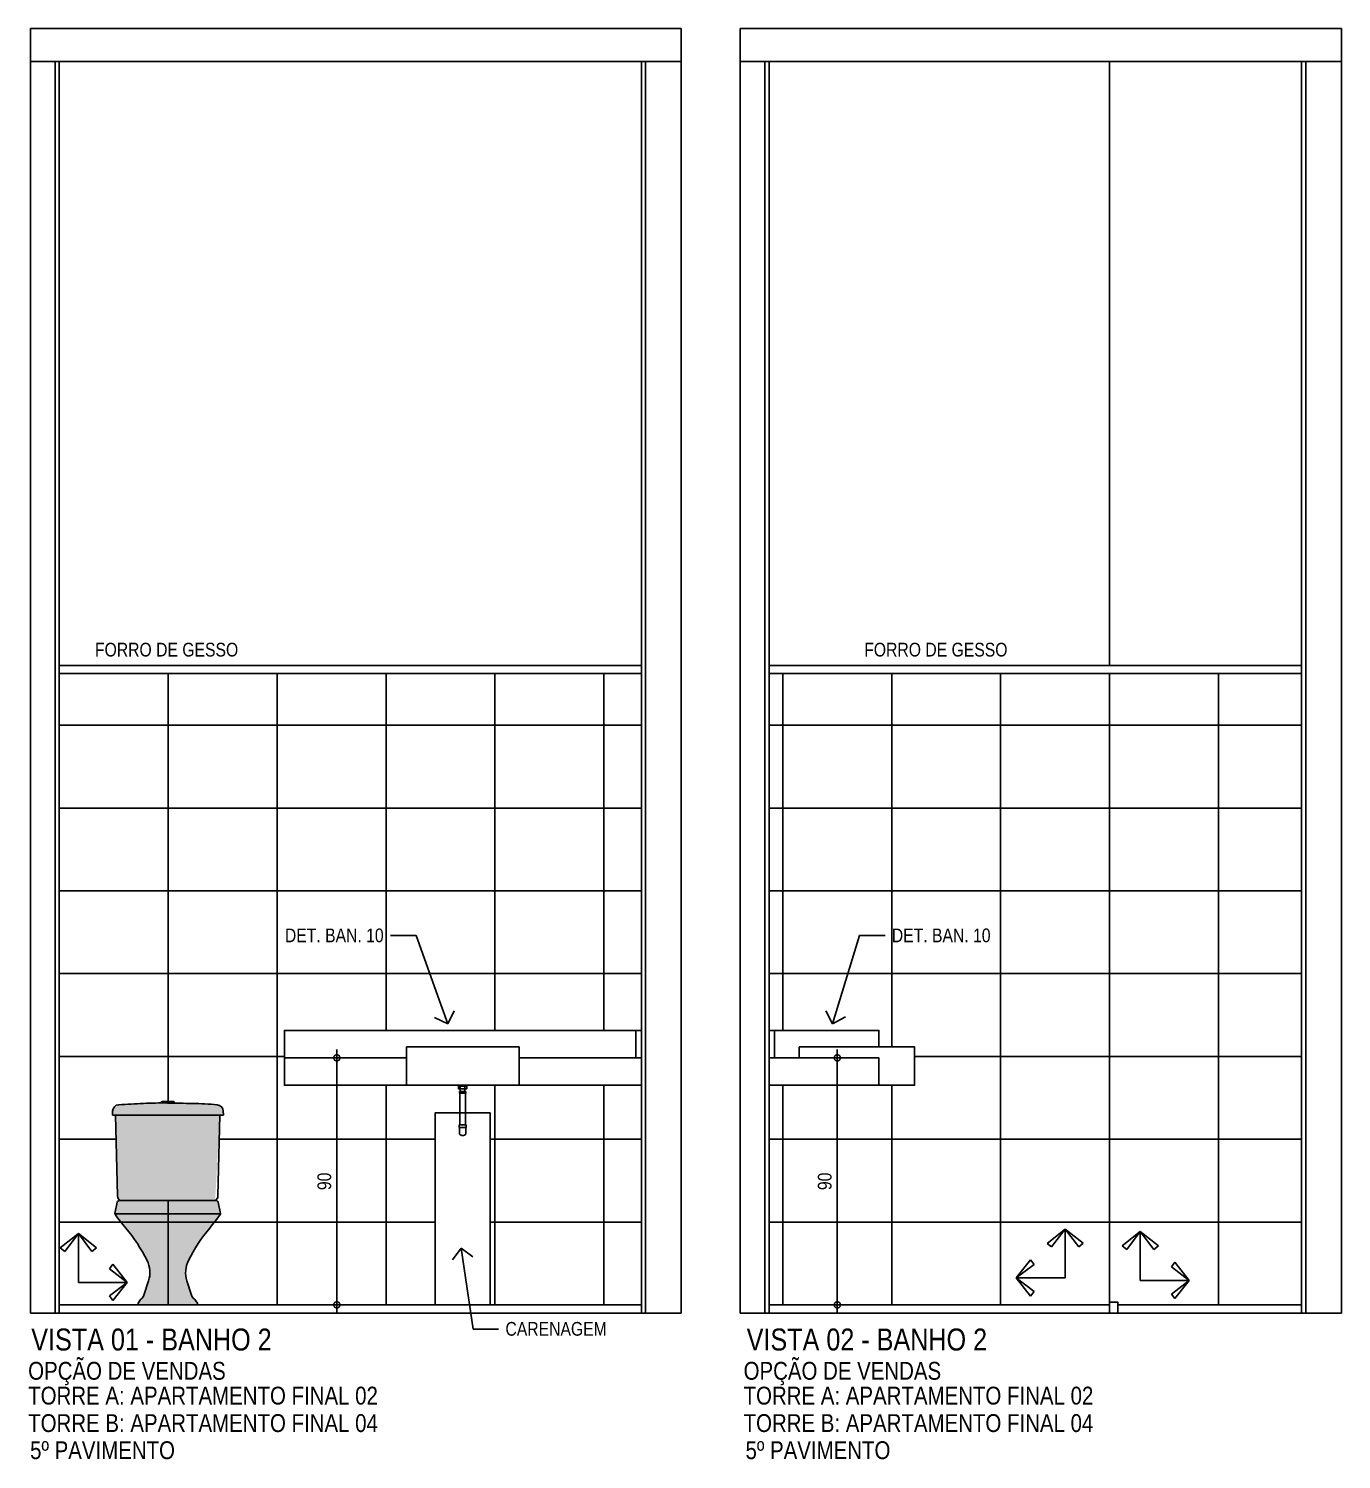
# Model space of a CAD drawing. Header units: metres. Extents: x 3 to 168, y -142 to 28.
# Drawn here: x 67.66 to 72.44, y -103.33 to -98.11 of the extents above; entities that cross this region are included whole.
import ezdxf
from ezdxf import colors
from ezdxf.entities.mleader import LeaderData, LeaderLine
from ezdxf.math import Vec2, Vec3

# ---------------------------------------------------------------- set-up
doc = ezdxf.new("R2010")
doc.units = ezdxf.units.M
doc.linetypes.add('DASHDOT', pattern=[1, 0.5, -0.25, 0, -0.25])
for name, color, linetype in [('AI-Marcenaria', 2, 'Continuous'), ('ARQ-ALV ACAB', 4, 'Continuous'), ('ARQ-ALV OSSO', 5, 'Continuous'), ('ARQ-AUX1', 1, 'Continuous'), ('ARQ-AUX2', 2, 'Continuous'), ('ARQ-CERÂMICA', 7, 'Continuous'), ('ARQ-DIM', 2, 'Continuous'), ('ARQ-SIM', 1, 'Continuous'), ('ARQ-TXT', 2, 'Continuous')]:
    doc.layers.add(name, color=color, linetype=linetype)
doc.styles.add('Adesa', font='ARIALN.TTF')
doc.dimstyles.new('ADESA 1-0025', dxfattribs={"dimtxt": 0.05, "dimasz": 0.045, "dimexe": 0.03, "dimexo": 0.04, "dimgap": 0.02, "dimtad": 1, "dimtoh": 1, "dimdec": 0, "dimlfac": 100, "dimzin": 4, "dimtxsty": 'Adesa', "dimblk": 'DOTSMALL', "dimcen": 1, "dimdle": 0.03, "dimclrd": 1, "dimclre": 1, "dimclrt": 256, "dimazin": 1, "dimtm": 1e-09, "dimtfac": 1, "dimtdec": 0, "dimtix": 1, "dimtmove": 2, "dimatfit": 0, "dimldrblk": 'DOTSMALL', "dimfxl": 0.8, "dimtvp": 2, "dimtolj": 1, "dimtzin": 0, "dimarcsym": 0})
pattern_1 = [(90, (71.5972, -102.76197), (-0.396875, 2e-17), [])]

# ---------------------------------------------------------------- blocks, each defined once
blk = doc.blocks.new('_Open90')
at = {"color": 0, "linetype": 'ByBlock', "lineweight": -2}
for p, q in [((0, 0), (-1, 0)), ((-0.5, 0.5), (0, 0)), ((0, 0), (-0.5, -0.5))]:
    blk.add_line(p, q, dxfattribs=at)
blk = doc.blocks.new('CP929_e')
h = blk.add_hatch(color=255)
h.dxf.hatch_style = 1
edge = h.paths.add_edge_path()
edge.add_line((-0.2008, 0.6911), (0.2008, 0.6911))
edge.add_line((0.2008, 0.6911), (0.2007, 0.706))
edge.add_arc((0.1775, 0.7059), 0.0232, 0.3738, 87.2297)
edge.add_arc((0.8026, 13.6236), 12.9097, 266.83094, 267.22967, ccw=False)
edge.add_arc((0.0251, -0.4194), 1.1548, 86.8309, 91.2023)
edge.add_arc((-0.2136, 10.9563), 10.2234, 270.68894, 271.20233, ccw=False)
edge.add_arc((-0.0771, -0.395), 1.1287, 90.6889, 95.2506)
edge.add_arc((-0.1791, 0.7056), 0.0234, 93.3635, 179.0318)
edge.add_line((-0.2025, 0.706), (-0.2026, 0.6928))
edge.add_line((-0.2026, 0.6928), (-0.2026, 0.6911))
edge.add_line((-0.2026, 0.6911), (-0.2008, 0.6911))
h = blk.add_hatch(color=255)
h.dxf.hatch_style = 1
h.paths.add_polyline_path([(0.19, 0.6911), (-0.19, 0.6911), (-0.183, 0.3966, 0.27163), (-0.1728, 0.38), (0.1728, 0.38, 0.27163), (0.183, 0.3966)])
edge = h.paths.add_edge_path()
edge.add_arc((0.1762, 0.3722), 0.0079, 11.5874, 90, ccw=False)
edge.add_line((0.1839, 0.3737), (0.1925, 0.3322))
edge.add_arc((0.19, 0.3317), 0.00247, -35.4858, 11.5874, ccw=False)
edge.add_arc((-0.451, 0.7887), 0.7897, 319.8958, 324.5139, ccw=False)
edge.add_arc((0.6061, -0.1016), 0.5923, 139.8961, 153.6351)
edge.add_arc((0.1638, 0.1176), 0.0987, 153.6351, 197.8396)
edge.add_line((0.0699, 0.0874), (0.0868, 0.0348))
edge.add_arc((0.1103, 0.0423), 0.0247, 197.8405, 235.7698)
edge.add_arc((0.0909, 0.0138), 0.00987, 34.0222, 55.7689, ccw=False)
edge.add_line((0.099, 0.0193), (0.1079, 0.0062))
edge.add_arc((0.1046, 0.0039), 0.00395, -90, 34.0313, ccw=False)
edge.add_line((0.1046, 0), (-0.1046, 0))
edge.add_arc((-0.1046, 0.0039), 0.00395, 145.9687, 270, ccw=False)
edge.add_line((-0.1079, 0.0062), (-0.099, 0.0193))
edge.add_arc((-0.0909, 0.0138), 0.00987, 124.2289, 145.9756, ccw=False)
edge.add_arc((-0.1103, 0.0423), 0.0247, 304.2311, 342.1604)
edge.add_line((-0.0868, 0.0348), (-0.0699, 0.0874))
edge.add_arc((-0.1638, 0.1176), 0.0987, 342.1604, 386.365)
edge.add_arc((-0.6061, -0.1016), 0.5923, 26.365, 40.1039)
edge.add_arc((0.451, 0.7887), 0.7897, 215.4858, 220.1038, ccw=False)
edge.add_arc((-0.19, 0.3317), 0.00247, 168.4116, 215.4849, ccw=False)
edge.add_line((-0.1925, 0.3322), (-0.1839, 0.3737))
edge.add_arc((-0.1762, 0.3722), 0.0079, 90, 168.4126, ccw=False)
edge.add_line((-0.1762, 0.38), (0.1762, 0.38))
edge = h.paths.add_edge_path()
edge.add_line((-0.19, 0.6911), (-0.183, 0.3966))
edge.add_arc((-0.1638, 0.3971), 0.0192, 181.3139, 242.1536)
edge = h.paths.add_edge_path()
edge.add_arc((-0.0018, -1.831), 2.5662, 89.9609, 93.9727)
edge.add_arc((-0.1782, 0.7056), 0.0234, 93.3635, 179.0318)
edge.add_line((-0.2016, 0.706), (-0.2017, 0.6928))
edge.add_arc((-0.1999, 0.6928), 0.00174, 180.2855, 270.6496)
edge.add_line((-0.1999, 0.6911), (-0.1971, 0.6911))
edge.add_line((-0.1971, 0.6911), (0.1971, 0.6911))
edge.add_line((0.1971, 0.6911), (0.1999, 0.6911))
edge.add_arc((0.1999, 0.6928), 0.00174, 269.3504, 359.7145)
edge.add_line((0.2017, 0.6928), (0.2016, 0.706))
edge.add_arc((0.1782, 0.7056), 0.0234, 0.9676, 86.6359)
edge.add_arc((0.0018, -1.8311), 2.5662, 86.0273, 90.0392)
for points in [[(-0.2008, 0.6911), (0.2008, 0.6911), (0.2007, 0.706, 0.398231), (0.1787, 0.729, -0.00174), (0.0889, 0.7337, 0.019076), (0.0009, 0.7352, -0.00224), (-0.0907, 0.7337, 0.019907), (-0.1804, 0.729, 0.39224), (-0.2025, 0.706), (-0.2026, 0.6928), (-0.2026, 0.6911)], [(0.1762, 0.38, -0.356146), (0.1839, 0.3737), (0.1925, 0.3322, -0.208334), (0.1921, 0.3302, -0.020153), (0.1531, 0.2799, 0.060019), (0.0754, 0.1614, 0.195307), (0.0699, 0.0874), (0.0868, 0.0348, 0.167025), (0.0964, 0.0219, -0.095174), (0.099, 0.0193), (0.1079, 0.0062, -0.601047), (0.1046, 0), (-0.1046, 0, -0.601047), (-0.1079, 0.0062), (-0.099, 0.0193, -0.095174), (-0.0964, 0.0219, 0.167025), (-0.0868, 0.0348), (-0.0699, 0.0874, 0.195307), (-0.0754, 0.1614, 0.060019), (-0.1531, 0.2799, -0.020153), (-0.1921, 0.3302, -0.208334), (-0.1925, 0.3322), (-0.1839, 0.3737, -0.356146), (-0.1762, 0.38)]]:
    blk.add_lwpolyline(points, format="xyb", close=True)
at = {"ltscale": 0.016708}
blk.add_lwpolyline([(-0.0237, 0.7353), (-0.0237, 0.7386, -0.407176), (-0.0218, 0.7406, -0.006022), (0, 0.7409, -0.006022), (0.0218, 0.7406, -0.407176), (0.0237, 0.7386), (0.0237, 0.7352)], format="xyb", dxfattribs=at)
for points in [[(-0.19, 0.6911), (-0.183, 0.3966, 0.27188), (-0.1728, 0.38)], [(0.1728, 0.38, 0.27188), (0.183, 0.3966), (0.19, 0.6911)]]:
    blk.add_lwpolyline(points, format="xyb")
for points in [[(-0.19, 0.6911), (0.19, 0.6911)], [(-0.19, 0.3317), (0.19, 0.3317)]]:
    blk.add_lwpolyline(points)
at = {"linetype": 'DASHDOT', "ltscale": 6.24726e-05}
blk.add_lwpolyline([(0.0866, 0.1829), (0.0866, 0.1829)], dxfattribs=at)
blk = doc.blocks.new('Seta para pag.piso')
for p, q in [((0, 0.1126), (-0.0418, 0.0796)), ((0, 0.1126), (-0.0312, 0.0715)), ((0, 0.1126), (0, 0)), ((0, 0.1126), (0.0418, 0.0795)), ((0, 0.1126), (0.0312, 0.0715)), ((-0.0418, 0.0796), (-0.0312, 0.0715)), ((0.0418, 0.0795), (0.0312, 0.0715)), ((-0.1126, 0), (-0.0795, 0.0418)), ((-0.0795, 0.0418), (-0.0715, 0.0312)), ((-0.1126, 0), (-0.0715, 0.0312)), ((-0.1126, 0), (0, 0)), ((-0.1126, 0), (-0.0796, -0.0418)), ((-0.1126, 0), (-0.0715, -0.0312)), ((-0.0796, -0.0418), (-0.0715, -0.0312))]:
    blk.add_line(p, q)
blk = doc.blocks.new('_DotSmall')
at = {"color": 0, "linetype": 'ByBlock', "const_width": 0.5}
blk.add_lwpolyline([(-0.0625, 0, 1), (0.0625, 0, 1)], format="xyb", close=True, dxfattribs=at)
blk = doc.blocks.new('*D695')
at = {"layer": 'ARQ-DIM', "color": 1, "lineweight": -2, "transparency": 16777216}
for p, q in [((68.7735, -101.862), (68.7524, -101.862)), ((68.7824, -101.832), (68.7824, -102.792)), ((68.7914, -102.762), (68.7524, -102.762))]:
    blk.add_line(p, q, dxfattribs=at)
at = {"layer": 'Defpoints', "color": 0, "transparency": 16777216}
for p in [(68.8135, -101.862), (68.7824, -102.762), (68.8314, -102.762, 0)]:
    blk.add_point(p, dxfattribs=at)
at = {"layer": 'ARQ-DIM', "color": 1, "lineweight": -2, "transparency": 16777216, "xscale": 0.045, "yscale": 0.045, "zscale": 0.045}
for p, rotation in [((68.7824, -101.862), 90), ((68.7824, -102.762), 270)]:
    blk.add_blockref('_DotSmall', p, dxfattribs=dict(at, rotation=rotation))
at = {"layer": 'ARQ-DIM', "transparency": 16777216, "insert": (68.7369, -102.312), "char_height": 0.05, "attachment_point": 5, "rotation": 90, "style": 'Adesa'}
blk.add_mtext('\\A1;90', dxfattribs=at)
blk = doc.blocks.new('*D696')
at = {"layer": 'ARQ-DIM', "color": 1, "lineweight": -2, "transparency": 16777216}
for p, q in [((70.5967, -101.862), (70.5757, -101.862)), ((70.6057, -101.832), (70.6057, -102.792)), ((70.6146, -102.762), (70.5757, -102.762))]:
    blk.add_line(p, q, dxfattribs=at)
at = {"layer": 'Defpoints', "color": 0, "transparency": 16777216}
for p in [(70.6367, -101.862), (70.6057, -102.762), (70.6546, -102.762, 0)]:
    blk.add_point(p, dxfattribs=at)
at = {"layer": 'ARQ-DIM', "color": 1, "lineweight": -2, "transparency": 16777216, "xscale": 0.045, "yscale": 0.045, "zscale": 0.045}
for p, rotation in [((70.6057, -101.862), 90), ((70.6057, -102.762), 270)]:
    blk.add_blockref('_DotSmall', p, dxfattribs=dict(at, rotation=rotation))
at = {"layer": 'ARQ-DIM', "transparency": 16777216, "insert": (70.5601, -102.312), "char_height": 0.05, "attachment_point": 5, "rotation": 90, "style": 'Adesa'}
blk.add_mtext('\\A1;90', dxfattribs=at)
blk = doc.blocks.new('AREAS MOLHADAS')
at = {"layer": 'ARQ-CERÂMICA'}
h = blk.add_hatch(dxfattribs=at)
h.set_pattern_fill('LINE', color=256, scale=0.095)
h.set_pattern_definition([(0, (67.77064, -102.76197), (0, 0.301625), [])])
h.paths.add_polyline_path([(69.8921, -100.462), (69.7765, -100.462), (67.7706, -100.462), (67.7706, -102.762), (69.1411, -102.762), (69.1411, -102.062), (69.2309, -102.062), (69.2309, -101.9911), (69.2291, -101.9911), (69.2291, -101.9746), (69.2254, -101.9746), (69.2254, -101.962), (68.591, -101.962), (68.591, -101.762), (68.611, -101.762), (69.8921, -101.762)])
h.paths.add_polyline_path([(68.3492, -102.3653), (68.3563, -102.0708), (67.9762, -102.0708), (67.9832, -102.3653, 0.27163), (67.9935, -102.3818), (68.339, -102.3818, 0.27163)], flags=16)
h.paths.add_polyline_path([(68.188, -102.0213, 0.006022), (68.1662, -102.021, 0.006022), (68.1445, -102.0213, 1.31155), (68.1445, -102.0264, -0.004514), (68.1653, -102.0267, 0.000553), (68.1879, -102.0252, 0.997352)], flags=16)
h.paths.add_polyline_path([(69.8921, -101.962), (69.8721, -101.962), (69.2556, -101.962), (69.2556, -101.9848), (69.2528, -101.9848), (69.2528, -101.9911), (69.251, -101.9911), (69.251, -102.062), (69.3411, -102.062), (69.3411, -102.762), (69.8921, -102.762)], flags=17)
h = blk.add_hatch(dxfattribs=at)
h.set_pattern_fill('LINE', color=256, scale=0.125, angle=90)
h.set_pattern_definition([(90, (67.77064, -102.76197), (-0.396875, 2e-17), [])])
h.paths.add_polyline_path([(69.8921, -100.462), (69.7765, -100.462), (67.7706, -100.462), (67.7706, -102.762), (69.1411, -102.762), (69.1411, -102.062), (69.2309, -102.062), (69.2309, -101.9911), (69.2291, -101.9911), (69.2291, -101.9848), (69.2317, -101.9746), (69.2254, -101.9746), (69.2254, -101.962), (68.591, -101.962), (68.591, -101.762), (68.611, -101.762), (69.8841, -101.762), (69.8921, -101.762)])
h.paths.add_polyline_path([(68.3492, -102.3653), (68.3563, -102.0708), (67.9762, -102.0708), (67.9832, -102.3653, 0.27163), (67.9935, -102.3818), (68.339, -102.3818, 0.27163)], flags=16)
h.paths.add_polyline_path([(68.3687, -102.0558), (68.3688, -102.0708), (67.9654, -102.0708), (67.9655, -102.0558, -0.398231), (67.9876, -102.0329, 0.00174), (68.0773, -102.0282, -0.014135), (68.1425, -102.0264), (68.1425, -102.0213, -0.006555), (68.1662, -102.021, -0.006555), (68.1899, -102.0213), (68.1899, -102.0272, 0.001639), (68.2569, -102.0282, -0.019907), (68.3467, -102.0329, -0.39224)], flags=16)
h.paths.add_polyline_path([(69.8921, -101.962), (69.8721, -101.962), (69.2556, -101.962), (69.2556, -101.9746), (69.2492, -101.9746), (69.2492, -101.9848), (69.2528, -101.9848), (69.2528, -101.9911), (69.251, -101.9911), (69.251, -102.062), (69.3411, -102.062), (69.3411, -102.762), (69.8921, -102.762)], flags=17)
h = blk.add_hatch(dxfattribs=at)
h.set_pattern_fill('LINE', color=256, scale=0.095)
h.set_pattern_definition([(0, (71.5972, -102.76197), (0, 0.301625), [])])
h.paths.add_polyline_path([(71.5972, -100.462), (70.3572, -100.462), (70.3572, -101.762), (70.3772, -101.762), (70.7572, -101.762), (70.7572, -101.822), (70.8872, -101.822), (70.8872, -101.962), (70.7572, -101.962), (70.3572, -101.962), (70.3572, -102.762), (71.5972, -102.762), (71.5972, -102.752)])
h.paths.add_polyline_path([(72.2972, -100.462), (71.5972, -100.462), (71.5972, -102.752), (71.6272, -102.752), (71.6272, -102.762), (72.2972, -102.762)])
h = blk.add_hatch(dxfattribs=at)
h.set_pattern_fill('LINE', color=256, scale=0.125, angle=90)
h.set_pattern_definition(pattern_1)
h.paths.add_polyline_path([(71.5972, -100.462), (70.3572, -100.462), (70.3572, -101.762), (70.3772, -101.762), (70.7572, -101.762), (70.7572, -101.822), (70.8872, -101.822), (70.8872, -101.962), (70.7572, -101.962), (70.3572, -101.962), (70.3572, -102.762), (71.5972, -102.762), (71.5972, -102.752)])
h = blk.add_hatch(dxfattribs=at)
h.set_pattern_fill('LINE', color=256, scale=0.125, angle=90)
h.set_pattern_definition(pattern_1)
h.paths.add_polyline_path([(72.2972, -100.462), (71.5972, -100.462), (71.5972, -102.752), (71.6272, -102.752), (71.6272, -102.762), (72.2972, -102.762)])
at = {"ltscale": 0.475, "elevation": 0}
blk.add_lwpolyline([(70.7572, -101.962), (70.7572, -101.862), (70.3728, -101.862)], dxfattribs=at)
at = {"layer": 'AI-Marcenaria', "elevation": 0}
blk.add_lwpolyline([(70.3572, -101.962), (70.7572, -101.962), (70.7572, -101.862), (70.3572, -101.862)], close=True, dxfattribs=at)
at = {"layer": 'ARQ-ALV ACAB'}
for p, q in [((67.7706, -102.792, 0), (67.7706, -98.232, 0)), ((69.8921, -102.792), (69.8921, -98.232)), ((70.3572, -102.792, 0), (70.3572, -98.232, 0)), ((72.2972, -102.792, 0), (72.2972, -98.232, 0)), ((67.7706, -102.762, 0), (69.8921, -102.762, 0)), ((70.3572, -102.762, 0), (71.5972, -102.762, 0)), ((71.6272, -102.762, 0), (72.2972, -102.762, 0))]:
    blk.add_line(p, q, dxfattribs=at)
at = {"layer": 'ARQ-ALV ACAB', "elevation": 0}
blk.add_lwpolyline([(71.5972, -102.752), (71.6272, -102.752), (71.6272, -102.792), (71.5972, -102.792)], close=True, dxfattribs=at)
at = {"layer": 'ARQ-ALV OSSO'}
for p, q in [((67.6656, -102.792, 0), (67.6656, -98.232, 0)), ((67.7556, -102.792, 0), (67.7556, -98.232, 0)), ((69.9071, -102.792), (69.9071, -98.232)), ((70.037, -102.792), (70.037, -98.232)), ((70.2522, -102.792, 0), (70.2522, -98.232, 0)), ((70.3422, -102.792, 0), (70.3422, -98.232, 0)), ((72.3122, -102.792, 0), (72.3122, -98.232, 0)), ((72.4421, -102.792, 0), (72.4421, -98.232, 0)), ((67.6656, -102.792, 0), (70.037, -102.792)), ((70.2522, -102.792, 0), (72.4421, -102.792, 0))]:
    blk.add_line(p, q, dxfattribs=at)
at = {"layer": 'ARQ-AUX1'}
for p, q in [((67.7706, -100.432, 0), (69.8921, -100.432)), ((70.3572, -100.432, 0), (72.2972, -100.432, 0)), ((67.7706, -100.462, 0), (69.8921, -100.462)), ((70.3572, -100.462, 0), (72.2972, -100.462, 0))]:
    blk.add_line(p, q, dxfattribs=at)
blk.add_lwpolyline([(69.7765, -100.462), (69.8921, -100.462)], dxfattribs=at)
blk.add_lwpolyline([(69.3411, -102.062), (69.1411, -102.062), (69.1411, -102.762), (69.3411, -102.762)], close=True, dxfattribs=at)
at = {"layer": 'ARQ-AUX2'}
for p, q in [((70.037, -98.112), (67.6656, -98.112, 0)), ((72.4421, -98.112, 0), (70.2522, -98.112, 0)), ((70.037, -98.232), (67.6656, -98.232, 0)), ((72.4421, -98.232, 0), (70.2522, -98.232, 0)), ((71.5972, -100.432, 0), (71.5972, -98.232, 0)), ((71.5972, -102.762, 0), (71.5972, -100.462, 0)), ((69.8841, -101.762, 0), (68.6092, -101.762)), ((69.0361, -101.862), (68.591, -101.862)), ((69.4461, -101.822), (69.0361, -101.822)), ((69.0361, -101.962), (69.0361, -101.822)), ((69.4461, -101.962), (69.4461, -101.822)), ((69.8921, -101.862, 0), (69.4461, -101.862)), ((69.8921, -101.962, 0), (68.591, -101.962)), ((69.2556, -101.9651), (69.2254, -101.9651)), ((69.2254, -101.9651), (69.2254, -101.9746)), ((69.2268, -101.962), (69.2268, -101.9651)), ((69.2317, -101.9651), (69.2317, -101.9746)), ((69.2492, -101.9651), (69.2492, -101.9746)), ((69.2543, -101.962), (69.2543, -101.9651)), ((69.2556, -101.9651), (69.2556, -101.9746)), ((69.2556, -101.9746), (69.2254, -101.9746)), ((69.2291, -101.9848), (69.2291, -101.9911)), ((69.2528, -101.9848), (69.2291, -101.9848)), ((69.2528, -101.9911), (69.2291, -101.9911)), ((69.2309, -101.9911), (69.2309, -102.1063)), ((69.2317, -101.9746), (69.2317, -101.9852)), ((69.2492, -101.9746), (69.2492, -101.9848)), ((69.251, -101.9911), (69.251, -102.1063)), ((69.2528, -101.9848), (69.2528, -101.9911)), ((69.2284, -102.1063), (69.2284, -102.1158)), ((69.2536, -102.1063), (69.2284, -102.1063)), ((69.2536, -102.1158), (69.2284, -102.1158)), ((69.2293, -102.1158), (69.2293, -102.1406)), ((69.2524, -102.1158), (69.2524, -102.1406)), ((69.2536, -102.1063), (69.2536, -102.1158))]:
    blk.add_line(p, q, dxfattribs=at)
at = {"layer": 'ARQ-AUX2', "elevation": 0}
for points in [[(67.6656, -98.112), (67.6656, -98.232)], [(70.2522, -98.112), (70.2522, -98.232)], [(72.4421, -98.112), (72.4421, -98.232)], [(69.8721, -101.962), (69.8921, -101.962), (69.8921, -101.762), (69.8721, -101.762), (69.8721, -101.862)], [(70.5922, -101.862), (70.5922, -101.862), (70.3572, -101.862), (70.3572, -101.762), (70.4107, -101.762)], [(70.3772, -101.762), (70.7572, -101.762), (70.7572, -101.822)], [(70.4672, -101.862), (70.4672, -101.822), (70.8872, -101.822), (70.8872, -101.962), (70.7572, -101.962)]]:
    blk.add_lwpolyline(points, dxfattribs=at)
at = {"layer": 'ARQ-AUX2'}
for points in [[(70.037, -98.112), (70.037, -98.232)], [(68.611, -101.762), (68.591, -101.762), (68.591, -101.962), (68.611, -101.962)]]:
    blk.add_lwpolyline(points, dxfattribs=at)
at = {"layer": 'ARQ-AUX2', "elevation": 0}
blk.add_lwpolyline([(70.3572, -101.762), (70.3772, -101.762), (70.3772, -101.862), (70.3572, -101.862)], close=True, dxfattribs=at)
at = {"layer": 'ARQ-AUX2'}
blk.add_arc((69.2409, -102.1291), 0.0163, 225, 315, dxfattribs=at)
at = {"layer": 'ARQ-AUX2', "xscale": -1}
blk.add_blockref('CP929_e', (68.1662, -102.7619), dxfattribs=at)
at = {"layer": 'ARQ-CERÂMICA', "yscale": 1.58230973583663, "zscale": 1.58230973583663}
for p, xscale, rotation in [((71.4358, -102.6638), -1.58230973583663, 90), ((67.8408, -102.6802), 1.58230973583663, 270), ((71.7095, -102.6732), 1.58230973583663, 270)]:
    blk.add_blockref('Seta para pag.piso', p, dxfattribs=dict(at, xscale=xscale, rotation=rotation))
at = {"layer": 'ARQ-TXT', "style": 'Adesa'}
for s, height, p in [('FORRO DE GESSO', 0.05, (67.9011, -100.3997, 108.9697)), ('FORRO DE GESSO', 0.05, (70.7037, -100.3997, 108.9697)), ('OPÇÃO DE VENDAS', 0.065, (67.6577, -103.0348, 217.9394)), ('OPÇÃO DE VENDAS', 0.065, (70.2642, -103.0348, 217.9394)), ('TORRE A: APARTAMENTO FINAL 02', 0.065, (67.6577, -103.1252, 217.9394)), ('TORRE A: APARTAMENTO FINAL 02', 0.065, (70.2642, -103.1252, 217.9394)), ('TORRE B: APARTAMENTO FINAL 04 ', 0.065, (67.6577, -103.2253, 217.9394)), ('TORRE B: APARTAMENTO FINAL 04 ', 0.065, (70.2642, -103.2253, 217.9394)), ('5º PAVIMENTO', 0.065, (67.6648, -103.3241, 326.909)), ('5º PAVIMENTO', 0.065, (70.2713, -103.3241, 326.909))]:
    blk.add_text(s, height=height, dxfattribs=at).set_placement(p)
at = {"layer": 'ARQ-TXT', "ltscale": 0.5, "style": 'Adesa'}
for s, p in [('VISTA 01 - BANHO 2', (67.669, -102.9283, 0)), ('VISTA 02 - BANHO 2', (70.2755, -102.9283, 0))]:
    blk.add_text(s, height=0.08, dxfattribs=at).set_placement(p)
at = {"layer": 'ARQ-DIM'}
for base, p1, p2, picture, middle in [((68.7824, -102.762), (68.8135, -101.862), (68.8314, -102.762, 0), '*D695', (68.7369, -102.312)), ((70.6057, -102.762), (70.6367, -101.862), (70.6546, -102.762, 0), '*D696', (70.5601, -102.312))]:
    dim = blk.add_linear_dim(base=base, p1=p1, p2=p2, angle=90, dimstyle='ADESA 1-0025', dxfattribs=at)
    dim.commit()
    dim.dimension.update_dxf_attribs({"geometry": picture, "text_midpoint": middle})
at = {"layer": 'ARQ-SIM'}
ml = blk.add_multileader_mtext('Standard', dxfattribs=at)
ml.set_content('DET. BAN. 10', color=2, style='Adesa')
ml.set_leader_properties(color=256)
ml.set_arrow_properties(name='OPEN90')
ml.build(insert=Vec2(0, 0))
ml.multileader.update_dxf_attribs({"text_left_attachment_type": 2, "text_right_attachment_type": 2, "dogleg_length": 0.2, "arrow_head_size": 0.075})
ctx = ml.context
ctx.base_point, ctx.char_height, ctx.arrow_head_size, ctx.landing_gap_size, ctx.plane_origin = Vec3(68.5753, -101.4163), 0.05, 0.075, 0.025, Vec3(68.7779, -100.6847)
ctx.left_attachment, ctx.right_attachment, ctx.text_align_type = 2, 2, 2
notes = []
notes.append((ctx, [(1, (1, 1, 0), (69.0708, -101.4163), (-1, 0), 0.093, [(0, [(69.1866, -101.7381)], 0, [])])]))
ctx.mtext.insert, ctx.mtext.alignment, ctx.mtext.flow_direction = Vec3(68.9528, -101.3908), 3, 5
ml = blk.add_multileader_mtext('Standard', dxfattribs=at)
ml.set_content('DET. BAN. 10', color=2, style='Adesa')
ml.set_leader_properties(color=256)
ml.set_arrow_properties(name='OPEN90')
ml.build(insert=Vec2(0, 0))
ml.multileader.update_dxf_attribs({"text_left_attachment_type": 2, "text_right_attachment_type": 2, "dogleg_length": 0.2, "arrow_head_size": 0.075})
ctx = ml.context
ctx.base_point, ctx.char_height, ctx.arrow_head_size, ctx.landing_gap_size, ctx.plane_origin = Vec3(70.7793, -101.4163), 0.05, 0.075, 0.025, Vec3(70.1795, -100.6847)
ctx.left_attachment, ctx.right_attachment = 2, 2
notes.append((ctx, [(0, (1, 1, 0), (70.6864, -101.4163), (1, 0), 0.093, [(0, [(70.5882, -101.7381)], 0, [])])]))
ctx.mtext.insert, ctx.mtext.flow_direction = Vec3(70.8043, -101.3908), 5
ml = blk.add_multileader_mtext('Standard', dxfattribs=at)
ml.set_content('CARENAGEM', color=2, style='Adesa')
ml.set_leader_properties(color=256)
ml.set_arrow_properties(name='OPEN90')
ml.build(insert=Vec2(0, 0))
ml.multileader.update_dxf_attribs({"text_left_attachment_type": 2, "text_right_attachment_type": 2, "dogleg_length": 0.2, "arrow_head_size": 0.075})
ctx = ml.context
ctx.base_point, ctx.char_height, ctx.arrow_head_size, ctx.landing_gap_size, ctx.plane_origin = Vec3(69.3716, -102.8503, 0), 0.05, 0.075, 0.025, Vec3(68.9609, -102.1187, 0)
ctx.left_attachment, ctx.right_attachment = 2, 2
notes.append((ctx, [(0, (1, 1, 0), (69.2786, -102.8503, 0), (1, 0), 0.093, [(0, [(69.2348, -102.5555, 0)], 0, [])])]))
ctx.mtext.insert, ctx.mtext.flow_direction = Vec3(69.3966, -102.8244, 0), 5
for ctx, leaders in notes:
    for number, flags, end, landing, length, lines in leaders:
        leader = LeaderData()
        leader.index, (leader.has_last_leader_line, leader.has_dogleg_vector, leader.attachment_direction) = number, flags
        leader.last_leader_point, leader.dogleg_vector, leader.dogleg_length = Vec3(end), Vec3(landing), length
        for number, points, colour, breaks in lines:
            line = LeaderLine()
            line.index, line.vertices, line.color, line.breaks = number, Vec3.list(points), colors.encode_raw_color(colour), breaks
            leader.lines.append(line)
        ctx.leaders.append(leader)

msp = doc.modelspace()

# ---------------------------------------------------------------- block references
msp.add_blockref('AREAS MOLHADAS', (0, 0))

doc.saveas('drawing.dxf')
